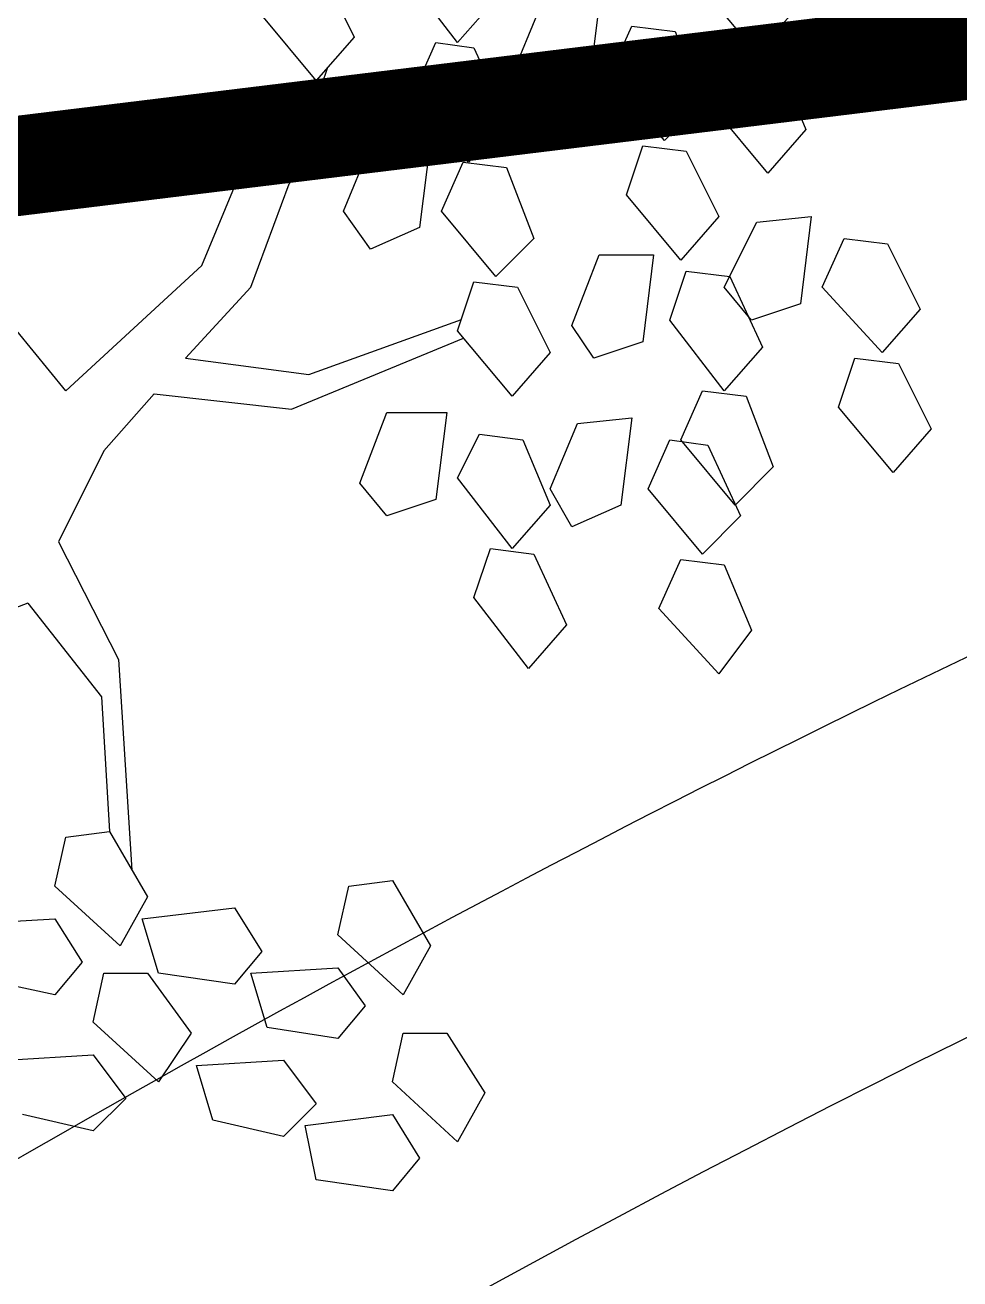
# Model space of a CAD drawing. Extents: x -809667 to 586099, y 3084146 to 3634412.
# Drawn here: x 381254.659 to 381256.299, y 3084224.222 to 3084226.42 of the extents above; entities that cross this region are included whole.
import ezdxf

# ---------------------------------------------------------------- set-up
doc = ezdxf.new("R2010")
doc.units = 0
doc.header["$LTSCALE"] = 0.5
for name, color, linetype in [('WIRE-照明', 1, 'CONTINUOUS'), ('乔木', 84, 'CONTINUOUS'), ('文字', 7, 'CONTINUOUS')]:
    doc.layers.add(name, color=color, linetype=linetype)

# ---------------------------------------------------------------- blocks, each defined once
blk = doc.blocks.new('幌伞枫')
at = {"layer": '乔木', "color": 0}
for p, q in [((335.5, 547.5), (379.5, 459.4)), ((519, 452.1), (445.6, 547.5)), ((922.7, 437.4), (849.3, 525.5)), ((570.4, 510.8), (519, 452.1)), ((592.4, 408), (629.1, 496.1)), ((709.9, 503.5), (695.2, 386)), ((974.1, 496.1), (922.7, 437.4)), ((328.2, 400.7), (254.8, 488.8)), ((724.5, 408), (753.9, 474.1)), ((753.9, 474.1), (812.6, 466.8)), ((379.5, 459.4), (328.2, 400.7)), ((812.6, 466.8), (849.3, 371.3)), ((460.3, 386), (489.7, 452.1)), ((489.7, 452.1), (541, 444.7)), ((541, 444.7), (585.1, 349.3)), ((864, 364), (893.4, 430.1)), ((893.4, 430.1), (952.1, 422.7)), ((335.5, 393.4), (344, 418.8)), ((629.1, 356.7), (592.4, 408)), ((798, 320), (724.5, 408)), ((952.1, 422.7), (988.8, 334.6)), ((276.8, 356.7), (335.5, 393.4)), ((372.2, 364), (467.6, 393.4)), ((533.7, 290.6), (460.3, 386)), ((695.2, 386), (629.1, 356.7)), ((225.4, 275.9), (276.8, 356.7)), ((291.5, 261.2), (372.2, 364)), ((849.3, 371.3), (798, 320)), ((937.4, 275.9), (864, 364)), ((585.1, 349.3), (533.7, 290.6)), ((988.8, 334.6), (937.4, 275.9)), ((364.9, 224.5), (401.6, 312.6)), ((401.6, 312.6), (482.3, 320)), ((482.3, 320), (467.6, 202.5)), ((746.6, 246.5), (768.6, 312.6)), ((768.6, 312.6), (827.3, 305.3)), ((827.3, 305.3), (871.4, 217.2)), ((497, 224.5), (526.4, 290.6)), ((526.4, 290.6), (585.1, 283.3)), ((174, 151.1), (225.4, 275.9)), ((585.1, 283.3), (621.8, 187.8)), ((240.1, 121.8), (291.5, 261.2)), ((820, 158.5), (746.6, 246.5)), ((401.6, 173.1), (364.9, 224.5)), ((570.4, 136.4), (497, 224.5)), ((871.4, 217.2), (820, 158.5)), ((878.7, 121.8), (922.7, 209.8)), ((922.7, 209.8), (996.1, 217.2)), ((996.1, 217.2), (981.5, 99.7)), ((467.6, 202.5), (401.6, 173.1)), ((621.8, 187.8), (570.4, 136.4)), ((1010.8, 121.8), (1040.2, 187.8)), ((1040.2, 187.8), (1098.9, 180.5)), ((1098.9, 180.5), (1143, 92.4)), ((673.2, 70.4), (709.9, 165.8)), ((709.9, 165.8), (783.3, 165.8)), ((783.3, 165.8), (768.6, 48.4)), ((-9.5, -17.7), (174, 151.1)), ((805.3, 77.7), (827.3, 143.8)), ((827.3, 143.8), (886, 136.4)), ((886, 136.4), (930.1, 41)), ((152, 26.3), (240.1, 121.8)), ((519, 63), (541, 129.1)), ((541, 129.1), (599.8, 121.8)), ((599.8, 121.8), (643.8, 33.7)), ((915.4, 77.7), (878.7, 121.8)), ((1091.6, 33.7), (1010.8, 121.8)), ((981.5, 99.7), (915.4, 77.7)), ((1143, 92.4), (1091.6, 33.7)), ((318.1, 4.2), (524.2, 78.5)), ((702.5, 26.3), (673.2, 70.4)), ((878.7, -17.7), (805.3, 77.7)), ((-9.5, -17.7), (-75.6, 63)), ((294.8, -42.4), (527, 53.4)), ((592.4, -25), (519, 63)), ((768.6, 48.4), (702.5, 26.3)), ((930.1, 41), (878.7, -17.7)), ((152, 26.3), (318.1, 4.2)), ((643.8, 33.7), (592.4, -25)), ((1032.8, -39.7), (1054.9, 26.3)), ((1054.9, 26.3), (1113.6, 19)), ((1113.6, 19), (1157.6, -69.1)), ((-9.5, -17.7), (-9.5, -17.7)), ((-9.5, -17.7), (-9.5, -17.7)), ((-9.5, -17.7), (-9.5, -17.7)), ((-9.5, -17.7), (-9.5, -17.7)), ((-9.5, -17.7), (-9.5, -17.7)), ((-9.5, -17.7), (-9.5, -17.7)), ((-9.5, -17.7), (-9.5, -17.7)), ((-9.5, -17.7), (-9.5, -17.7)), ((-9.5, -17.7), (-9.5, -17.7)), ((-9.5, -17.7), (-9.5, -17.7)), ((-9.5, -17.7), (-9.5, -17.7)), ((-9.5, -17.7), (-9.5, -17.7)), ((-9.5, -17.7), (-9.5, -17.7)), ((-9.5, -17.7), (-9.5, -17.7)), ((-9.5, -17.7), (-9.5, -17.7)), ((-9.5, -17.7), (-9.5, -17.7)), ((-9.5, -17.7), (-9.5, -17.7)), ((-9.5, -17.7), (-9.5, -17.7)), ((-9.5, -17.7), (-9.5, -17.7)), ((-9.5, -17.7), (-9.5, -17.7)), ((-9.5, -17.7), (-9.5, -17.7)), ((-9.5, -17.7), (-9.5, -17.7)), ((-9.5, -17.7), (-9.5, -17.7)), ((-9.5, -17.7), (-9.5, -17.7)), ((-9.5, -17.7), (-9.5, -17.7)), ((-9.5, -17.7), (-9.5, -17.7)), ((-9.5, -17.7), (-9.5, -17.7)), ((-9.5, -17.7), (-9.5, -17.7)), ((-9.5, -17.7), (-9.5, -17.7)), ((-9.5, -17.7), (-9.5, -17.7)), ((-9.5, -17.7), (-9.5, -17.7)), ((-9.5, -17.7), (-9.5, -17.7)), ((-9.5, -17.7), (-9.5, -17.7)), ((-9.5, -17.7), (-9.5, -17.7)), ((-9.5, -17.7), (-9.5, -17.7)), ((-9.5, -17.7), (-9.5, -17.7)), ((-9.5, -17.7), (-9.5, -17.7)), ((-9.5, -17.7), (-9.5, -17.7)), ((-9.5, -17.7), (-9.5, -17.7)), ((-9.5, -17.7), (-9.5, -17.7)), ((41.9, -98.5), (109.5, -21.8)), ((109.5, -21.8), (294.8, -42.4)), ((820, -83.8), (849.3, -17.7)), ((849.3, -17.7), (908.1, -25)), ((908.1, -25), (944.8, -120.5)), ((386.9, -142.5), (423.6, -47.1)), ((423.6, -47.1), (504.3, -47.1)), ((504.3, -47.1), (489.7, -164.5)), ((1106.3, -127.8), (1032.8, -39.7)), ((643.8, -149.8), (680.5, -61.7)), ((680.5, -61.7), (753.9, -54.4)), ((753.9, -54.4), (739.2, -171.9)), ((519, -135.2), (548.4, -76.4)), ((548.4, -76.4), (607.1, -83.8)), ((607.1, -83.8), (643.8, -171.9)), ((775.9, -149.8), (805.3, -83.8)), ((805.3, -83.8), (856.7, -91.1)), ((893.4, -171.9), (820, -83.8)), ((1157.6, -69.1), (1106.3, -127.8)), ((41.9, -98.5), (-19.6, -221.3)), ((856.7, -91.1), (900.7, -186.5)), ((592.4, -230.6), (519, -135.2)), ((944.8, -120.5), (893.4, -171.9)), ((423.6, -186.5), (386.9, -142.5)), ((673.2, -201.2), (643.8, -149.8)), ((849.3, -237.9), (775.9, -149.8)), ((489.7, -164.5), (423.6, -186.5)), ((643.8, -171.9), (592.4, -230.6)), ((739.2, -171.9), (673.2, -201.2)), ((900.7, -186.5), (849.3, -237.9)), ((-19.6, -221.3), (61.7, -380.2)), ((541, -296.6), (563.1, -230.6)), ((563.1, -230.6), (621.8, -237.9)), ((621.8, -237.9), (665.8, -333.3)), ((790.6, -311.3), (820, -245.3)), ((820, -245.3), (878.7, -252.6)), ((878.7, -252.6), (915.4, -340.7)), ((-60.9, -304), (-156.3, -340.7)), ((-60.9, -304), (38.4, -430.7)), ((614.4, -392.1), (541, -296.6)), ((871.4, -399.4), (790.6, -311.3)), ((665.8, -333.3), (614.4, -392.1)), ((915.4, -340.7), (871.4, -399.4)), ((61.7, -380.2), (79.4, -664.1)), ((38.4, -430.7), (49.2, -612.3)), ((-24.2, -685.7), (-9.5, -619.6)), ((-9.5, -619.6), (49.2, -612.3)), ((49.2, -612.3), (100.6, -700.4)), ((63.9, -766.4), (-24.2, -685.7)), ((357.5, -751.7), (372.2, -685.7)), ((372.2, -685.7), (430.9, -678.3)), ((430.9, -678.3), (482.3, -766.4)), ((100.6, -700.4), (63.9, -766.4)), ((93.3, -729.7), (218.1, -715)), ((218.1, -715), (254.8, -773.8)), ((-141.6, -737.1), (-24.2, -729.7)), ((-24.2, -729.7), (12.5, -788.5)), ((115.3, -803.1), (93.3, -729.7)), ((445.6, -832.5), (357.5, -751.7)), ((254.8, -773.8), (218.1, -817.8)), ((482.3, -766.4), (445.6, -832.5)), ((12.5, -788.5), (-24.2, -832.5)), ((-24.2, -832.5), (-126.9, -810.5)), ((27.2, -869.2), (41.9, -803.1)), ((41.9, -803.1), (100.6, -803.1)), ((100.6, -803.1), (159.3, -883.9)), ((218.1, -817.8), (115.3, -803.1)), ((240.1, -803.1), (357.5, -795.8)), ((262.1, -876.5), (240.1, -803.1)), ((357.5, -795.8), (394.2, -847.2)), ((394.2, -847.2), (357.5, -891.2)), ((115.3, -949.9), (27.2, -869.2)), ((357.5, -891.2), (262.1, -876.5)), ((159.3, -883.9), (115.3, -949.9)), ((430.9, -949.9), (445.6, -883.9)), ((445.6, -883.9), (504.3, -883.9)), ((504.3, -883.9), (555.7, -964.6)), ((-90.2, -920.6), (27.2, -913.2)), ((27.2, -913.2), (71.3, -972)), ((166.7, -927.9), (284.1, -920.6)), ((188.7, -1001.3), (166.7, -927.9)), ((284.1, -920.6), (328.2, -979.3)), ((519, -1030.7), (430.9, -949.9)), ((71.3, -972), (27.2, -1016)), ((328.2, -979.3), (284.1, -1023.3)), ((555.7, -964.6), (519, -1030.7)), ((27.2, -1016), (-68.2, -994)), ((313.5, -1008.7), (430.9, -994)), ((430.9, -994), (467.6, -1052.7)), ((284.1, -1023.3), (188.7, -1001.3)), ((328.2, -1082.1), (313.5, -1008.7)), ((467.6, -1052.7), (430.9, -1096.7)), ((430.9, -1096.7), (328.2, -1082.1))]:
    blk.add_line(p, q, dxfattribs=at)
blk = doc.blocks.new('123213')
at = {"layer": '文字', "color": 8, "linetype": 'Continuous'}
for points, knots in [([(381844.5609, 3087081.0936), (381846.499, 3087080.8518), (381849.8812, 3087080.4297), (381852.9704, 3087086.7947), (381861.7252, 3087083.3889), (381864.1778, 3087088.3114), (381865.0711, 3087090.689)], [0, 0, 0, 0, 5.241038, 9.145639, 17.995635, 24.640422, 24.640422, 24.640422, 24.640422]), ([(381844.6352, 3087081.689), (381844.9347, 3087081.6516), (381845.2315, 3087081.6146), (381846.1068, 3087081.5176), (381846.6705, 3087081.4722), (381847.5904, 3087081.4804), (381847.9638, 3087081.5133), (381848.6476, 3087081.6572), (381848.9561, 3087081.7685), (381849.3946, 3087082.0228), (381849.5454, 3087082.1351), (381849.853, 3087082.4134), (381850.0065, 3087082.5764), (381850.464, 3087083.1066), (381850.7684, 3087083.5187), (381851.3109, 3087084.1642), (381851.5274, 3087084.4035), (381851.9625, 3087084.7983), (381852.1754, 3087084.9612), (381852.6207, 3087085.2337), (381852.8531, 3087085.3463), (381853.7826, 3087085.7073), (381854.5208, 3087085.8099), (381856.0105, 3087085.8766), (381856.7654, 3087085.8396), (381858.2278, 3087085.7744), (381858.9354, 3087085.7463), (381859.9522, 3087085.8083), (381860.306, 3087085.8549), (381860.9893, 3087086.023), (381861.3042, 3087086.1546), (381861.898, 3087086.5218), (381862.1736, 3087086.755), (381862.9303, 3087087.5715), (381863.3657, 3087088.282), (381863.9723, 3087089.5502), (381864.1742, 3087090.0316), (381864.369, 3087090.5325)], [0, 0, 0, 0, 0.809904, 0.809904, 2.429711, 2.429711, 3.66837, 3.66837, 4.926642, 4.926642, 5.673722, 5.673722, 6.420801, 6.420801, 7.887995, 7.887995, 8.767827, 8.767827, 9.468061, 9.468061, 10.168296, 10.168296, 12.19742, 12.19742, 14.226544, 14.226544, 16.255668, 16.255668, 17.461197, 17.461197, 18.836307, 18.836307, 20.211417, 20.211417, 22.844117, 22.844117, 24.28999, 24.28999, 24.28999, 24.28999]), ([(381859.6296, 3087085.5399), (381858.6184, 3087086.2558), (381854.8496, 3087088.9242), (381849.6462, 3087086.2505), (381846.0049, 3087083.8332), (381845.4217, 3087083.455)], [0, 0, 0, 0, 3.569995, 13.305729, 15.183835, 15.183835, 15.183835, 15.183835]), ([(381859.9763, 3087086.0295), (381859.7387, 3087086.1977), (381859.4989, 3087086.3676), (381858.7694, 3087086.8681), (381858.2704, 3087087.1901), (381857.4065, 3087087.6362), (381857.0548, 3087087.7903), (381856.3262, 3087088.0271), (381855.9562, 3087088.1079), (381854.6403, 3087088.2738), (381853.6835, 3087088.1764), (381851.7854, 3087087.6992), (381850.8416, 3087087.3194), (381848.9794, 3087086.4011), (381848.0608, 3087085.8619), (381846.409, 3087084.8234), (381845.6725, 3087084.3312), (381844.9526, 3087083.8663)], [0, 0, 0, 0, 0.838582, 0.838582, 2.515746, 2.515746, 3.607863, 3.607863, 4.699979, 4.699979, 7.466248, 7.466248, 10.232516, 10.232516, 12.998785, 12.998785, 15.338185, 15.338185, 15.338185, 15.338185])]:
    blk.add_open_spline(points, degree=3, knots=knots, dxfattribs=at)
at = {"layer": '文字', "color": 8, "linetype": 'Continuous', "xscale": 0.0013, "yscale": 0.0013, "zscale": 0.0013}
blk.add_blockref('幌伞枫', (381848.5929, 3087087.4717), dxfattribs=at)
blk.add_blockref('幌伞枫', (381848.5929, 3087087.4717), dxfattribs=at)

msp = doc.modelspace()

# ---------------------------------------------------------------- linework, layer by layer
at = {"layer": 'WIRE-照明', "linetype": 'Continuous', "const_width": 0.175}
msp.add_lwpolyline([(381246.3075, 3084225.1534), (381270.3899, 3084228.0987)], dxfattribs=at)

# ---------------------------------------------------------------- block references
at = {"layer": '文字', "color": 8}
msp.add_blockref('123213', (-593.8497, -2861.6696), dxfattribs=at)

doc.saveas('drawing.dxf')
